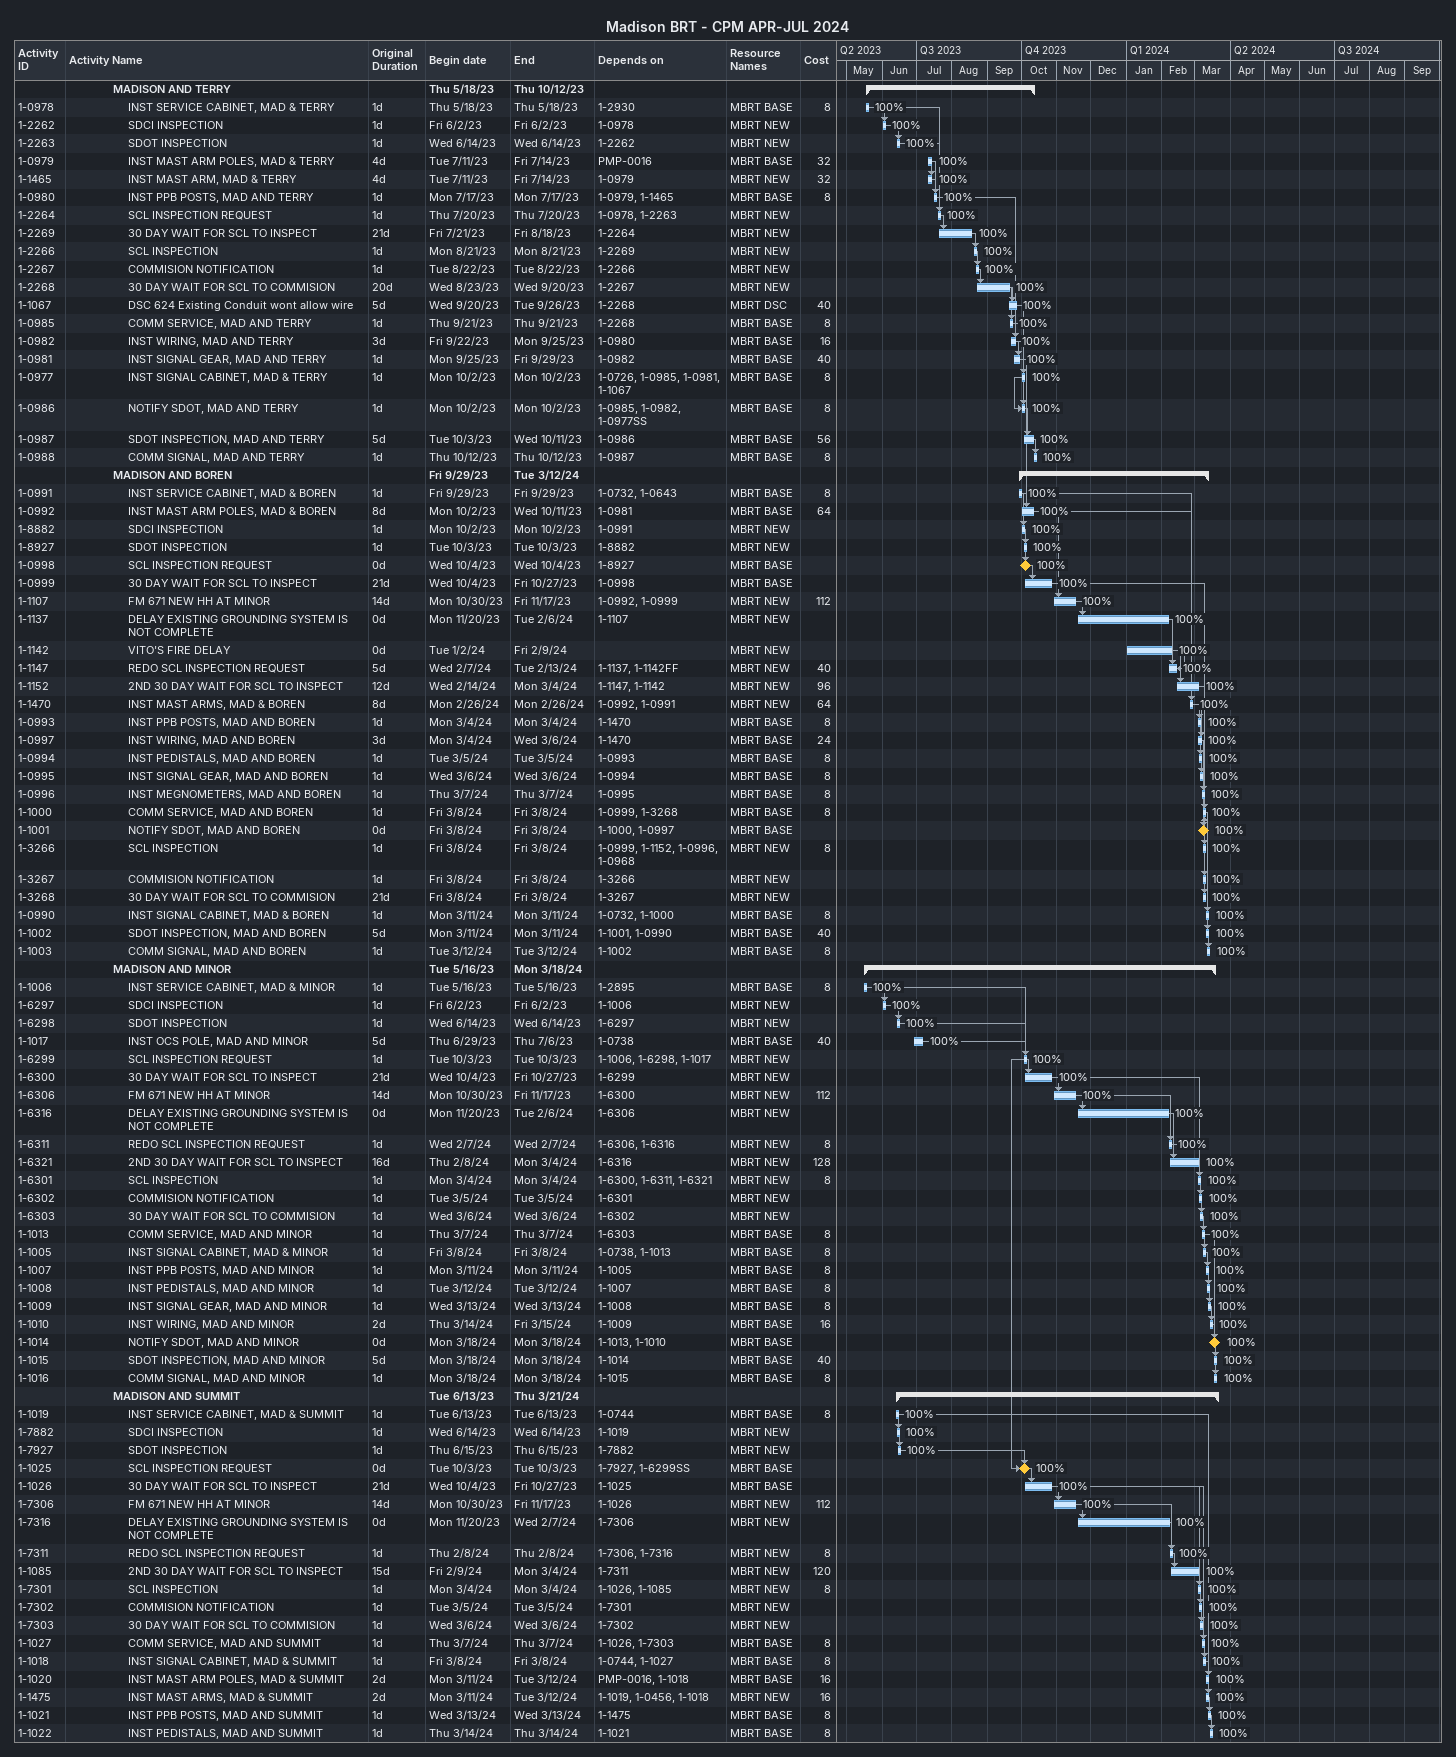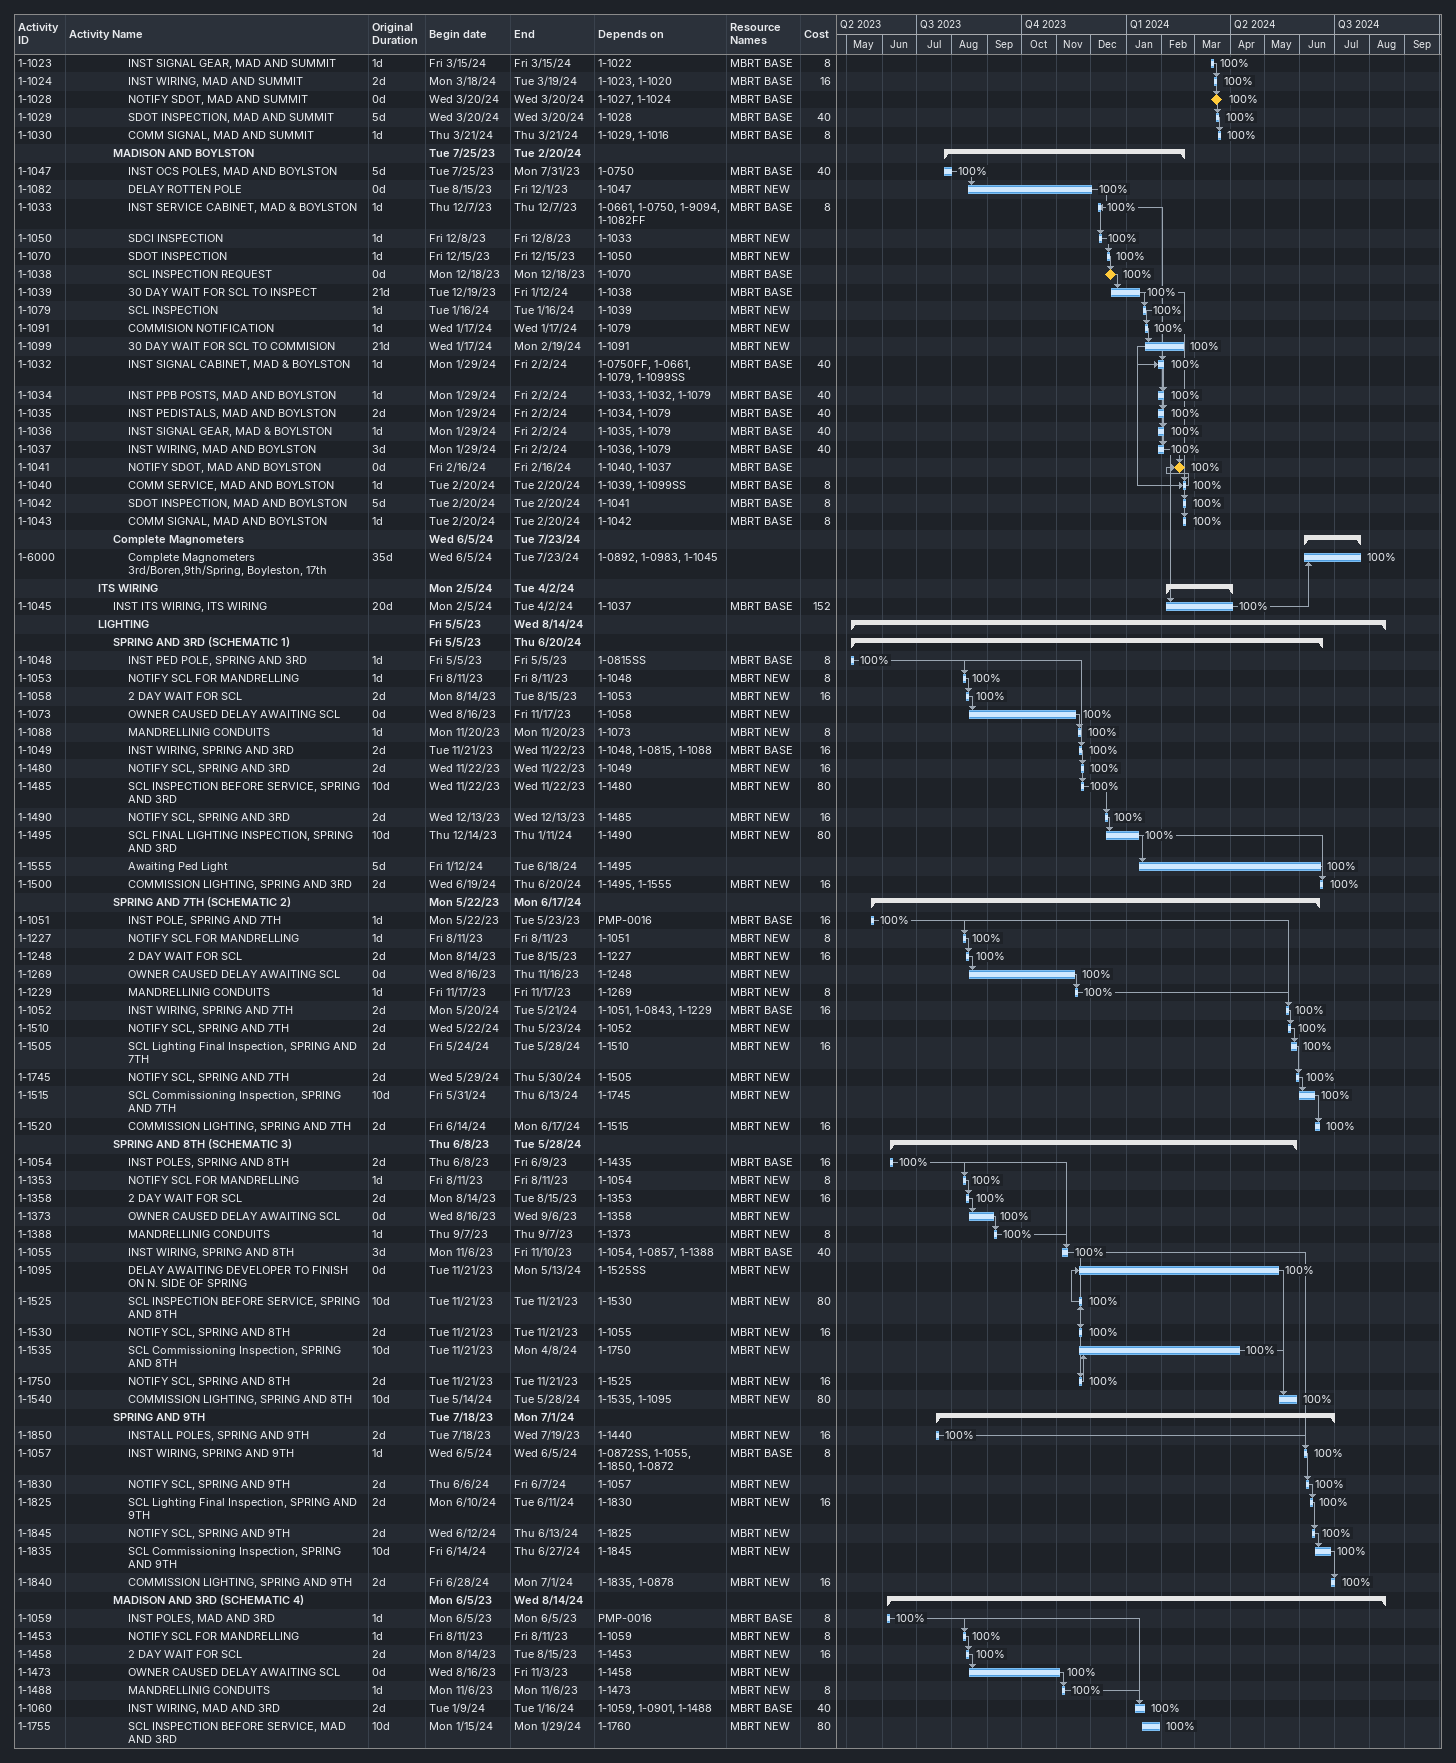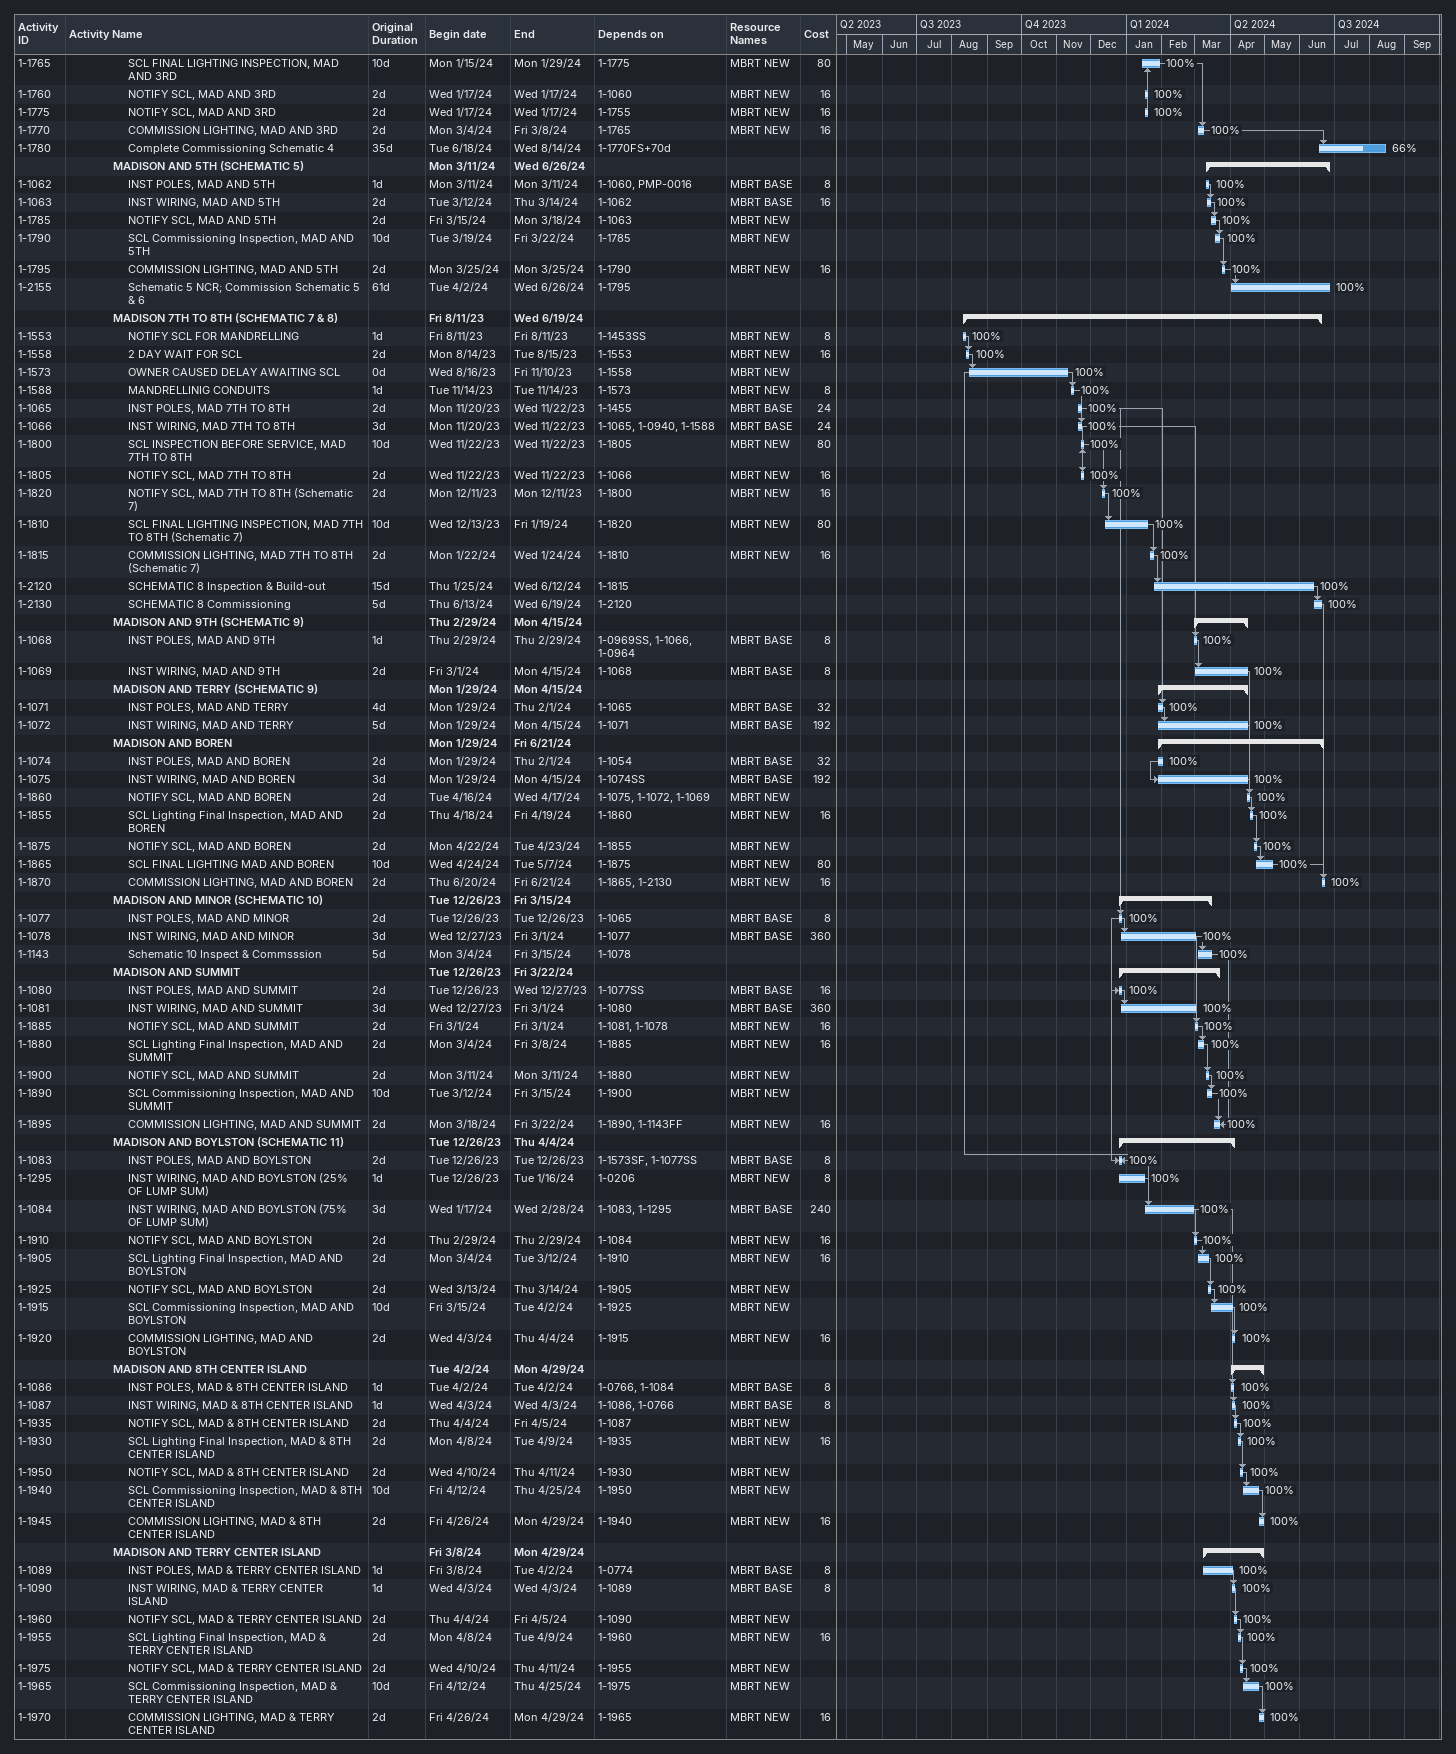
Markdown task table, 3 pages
Madison BRT - CPM APR-JUL 2024

| ID | Level | Task | Original duration | Start | Finish | Predecessors | Resources | % complete | Cost |
|---|---|---|---|---|---|---|---|---|---|
|  | 4 | **MADISON AND TERRY** |  | 2023-05-18 | 2023-10-12 |  |  |  |  |
| 1-0978 | 5 | INST SERVICE CABINET, MAD & TERRY | 1d | 2023-05-18 | 2023-05-18 | 1-2930 | MBRT BASE | 100 | 8 |
| 1-2262 | 5 | SDCI INSPECTION | 1d | 2023-06-02 | 2023-06-02 | 1-0978 | MBRT NEW | 100 |  |
| 1-2263 | 5 | SDOT INSPECTION | 1d | 2023-06-14 | 2023-06-14 | 1-2262 | MBRT NEW | 100 |  |
| 1-0979 | 5 | INST MAST ARM POLES, MAD & TERRY | 4d | 2023-07-11 | 2023-07-14 | PMP-0016 | MBRT BASE | 100 | 32 |
| 1-1465 | 5 | INST MAST ARM, MAD & TERRY | 4d | 2023-07-11 | 2023-07-14 | 1-0979 | MBRT NEW | 100 | 32 |
| 1-0980 | 5 | INST PPB POSTS, MAD AND TERRY | 1d | 2023-07-17 | 2023-07-17 | 1-0979, 1-1465 | MBRT BASE | 100 | 8 |
| 1-2264 | 5 | SCL INSPECTION REQUEST | 1d | 2023-07-20 | 2023-07-20 | 1-0978, 1-2263 | MBRT NEW | 100 |  |
| 1-2269 | 5 | 30 DAY WAIT FOR SCL TO INSPECT | 21d | 2023-07-21 | 2023-08-18 | 1-2264 | MBRT NEW | 100 |  |
| 1-2266 | 5 | SCL INSPECTION | 1d | 2023-08-21 | 2023-08-21 | 1-2269 | MBRT NEW | 100 |  |
| 1-2267 | 5 | COMMISION NOTIFICATION | 1d | 2023-08-22 | 2023-08-22 | 1-2266 | MBRT NEW | 100 |  |
| 1-2268 | 5 | 30 DAY WAIT FOR SCL TO COMMISION | 20d | 2023-08-23 | 2023-09-20 | 1-2267 | MBRT NEW | 100 |  |
| 1-1067 | 5 | DSC 624 Existing Conduit wont allow wire | 5d | 2023-09-20 | 2023-09-26 | 1-2268 | MBRT DSC | 100 | 40 |
| 1-0985 | 5 | COMM SERVICE, MAD AND TERRY | 1d | 2023-09-21 | 2023-09-21 | 1-2268 | MBRT BASE | 100 | 8 |
| 1-0982 | 5 | INST WIRING, MAD AND TERRY | 3d | 2023-09-22 | 2023-09-25 | 1-0980 | MBRT BASE | 100 | 16 |
| 1-0981 | 5 | INST SIGNAL GEAR, MAD AND TERRY | 1d | 2023-09-25 | 2023-09-29 | 1-0982 | MBRT BASE | 100 | 40 |
| 1-0977 | 5 | INST SIGNAL CABINET, MAD & TERRY | 1d | 2023-10-02 | 2023-10-02 | 1-0726, 1-0985, 1-0981, 1-1067 | MBRT BASE | 100 | 8 |
| 1-0986 | 5 | NOTIFY SDOT, MAD AND TERRY | 1d | 2023-10-02 | 2023-10-02 | 1-0985, 1-0982, 1-0977SS | MBRT BASE | 100 | 8 |
| 1-0987 | 5 | SDOT INSPECTION, MAD AND TERRY | 5d | 2023-10-03 | 2023-10-11 | 1-0986 | MBRT BASE | 100 | 56 |
| 1-0988 | 5 | COMM SIGNAL, MAD AND TERRY | 1d | 2023-10-12 | 2023-10-12 | 1-0987 | MBRT BASE | 100 | 8 |
|  | 4 | **MADISON AND BOREN** |  | 2023-09-29 | 2024-03-12 |  |  |  |  |
| 1-0991 | 5 | INST SERVICE CABINET, MAD & BOREN | 1d | 2023-09-29 | 2023-09-29 | 1-0732, 1-0643 | MBRT BASE | 100 | 8 |
| 1-0992 | 5 | INST MAST ARM POLES, MAD & BOREN | 8d | 2023-10-02 | 2023-10-11 | 1-0981 | MBRT BASE | 100 | 64 |
| 1-8882 | 5 | SDCI INSPECTION | 1d | 2023-10-02 | 2023-10-02 | 1-0991 | MBRT NEW | 100 |  |
| 1-8927 | 5 | SDOT INSPECTION | 1d | 2023-10-03 | 2023-10-03 | 1-8882 | MBRT NEW | 100 |  |
| 1-0998 | 5 | SCL INSPECTION REQUEST | 0d | 2023-10-04 | 2023-10-04 | 1-8927 | MBRT BASE | 100 |  |
| 1-0999 | 5 | 30 DAY WAIT FOR SCL TO INSPECT | 21d | 2023-10-04 | 2023-10-27 | 1-0998 | MBRT BASE | 100 |  |
| 1-1107 | 5 | FM 671 NEW HH AT MINOR | 14d | 2023-10-30 | 2023-11-17 | 1-0992, 1-0999 | MBRT NEW | 100 | 112 |
| 1-1137 | 5 | DELAY EXISTING GROUNDING SYSTEM IS NOT COMPLETE | 0d | 2023-11-20 | 2024-02-06 | 1-1107 | MBRT NEW | 100 |  |
| 1-1142 | 5 | VITO'S FIRE DELAY | 0d | 2024-01-02 | 2024-02-09 |  | MBRT NEW | 100 |  |
| 1-1147 | 5 | REDO SCL INSPECTION REQUEST | 5d | 2024-02-07 | 2024-02-13 | 1-1137, 1-1142FF | MBRT NEW | 100 | 40 |
| 1-1152 | 5 | 2ND 30 DAY WAIT FOR SCL TO INSPECT | 12d | 2024-02-14 | 2024-03-04 | 1-1147, 1-1142 | MBRT NEW | 100 | 96 |
| 1-1470 | 5 | INST MAST ARMS, MAD & BOREN | 8d | 2024-02-26 | 2024-02-26 | 1-0992, 1-0991 | MBRT NEW | 100 | 64 |
| 1-0993 | 5 | INST PPB POSTS, MAD AND BOREN | 1d | 2024-03-04 | 2024-03-04 | 1-1470 | MBRT BASE | 100 | 8 |
| 1-0997 | 5 | INST WIRING, MAD AND BOREN | 3d | 2024-03-04 | 2024-03-06 | 1-1470 | MBRT BASE | 100 | 24 |
| 1-0994 | 5 | INST PEDISTALS, MAD AND BOREN | 1d | 2024-03-05 | 2024-03-05 | 1-0993 | MBRT BASE | 100 | 8 |
| 1-0995 | 5 | INST SIGNAL GEAR, MAD AND BOREN | 1d | 2024-03-06 | 2024-03-06 | 1-0994 | MBRT BASE | 100 | 8 |
| 1-0996 | 5 | INST MEGNOMETERS, MAD AND BOREN | 1d | 2024-03-07 | 2024-03-07 | 1-0995 | MBRT BASE | 100 | 8 |
| 1-1000 | 5 | COMM SERVICE, MAD AND BOREN | 1d | 2024-03-08 | 2024-03-08 | 1-0999, 1-3268 | MBRT BASE | 100 | 8 |
| 1-1001 | 5 | NOTIFY SDOT, MAD AND BOREN | 0d | 2024-03-08 | 2024-03-08 | 1-1000, 1-0997 | MBRT BASE | 100 |  |
| 1-3266 | 5 | SCL INSPECTION | 1d | 2024-03-08 | 2024-03-08 | 1-0999, 1-1152, 1-0996, 1-0968 | MBRT NEW | 100 | 8 |
| 1-3267 | 5 | COMMISION NOTIFICATION | 1d | 2024-03-08 | 2024-03-08 | 1-3266 | MBRT NEW | 100 |  |
| 1-3268 | 5 | 30 DAY WAIT FOR SCL TO COMMISION | 21d | 2024-03-08 | 2024-03-08 | 1-3267 | MBRT NEW | 100 |  |
| 1-0990 | 5 | INST SIGNAL CABINET, MAD & BOREN | 1d | 2024-03-11 | 2024-03-11 | 1-0732, 1-1000 | MBRT BASE | 100 | 8 |
| 1-1002 | 5 | SDOT INSPECTION, MAD AND BOREN | 5d | 2024-03-11 | 2024-03-11 | 1-1001, 1-0990 | MBRT BASE | 100 | 40 |
| 1-1003 | 5 | COMM SIGNAL, MAD AND BOREN | 1d | 2024-03-12 | 2024-03-12 | 1-1002 | MBRT BASE | 100 | 8 |
|  | 4 | **MADISON AND MINOR** |  | 2023-05-16 | 2024-03-18 |  |  |  |  |
| 1-1006 | 5 | INST SERVICE CABINET, MAD & MINOR | 1d | 2023-05-16 | 2023-05-16 | 1-2895 | MBRT BASE | 100 | 8 |
| 1-6297 | 5 | SDCI INSPECTION | 1d | 2023-06-02 | 2023-06-02 | 1-1006 | MBRT NEW | 100 |  |
| 1-6298 | 5 | SDOT INSPECTION | 1d | 2023-06-14 | 2023-06-14 | 1-6297 | MBRT NEW | 100 |  |
| 1-1017 | 5 | INST OCS POLE, MAD AND MINOR | 5d | 2023-06-29 | 2023-07-06 | 1-0738 | MBRT BASE | 100 | 40 |
| 1-6299 | 5 | SCL INSPECTION REQUEST | 1d | 2023-10-03 | 2023-10-03 | 1-1006, 1-6298, 1-1017 | MBRT NEW | 100 |  |
| 1-6300 | 5 | 30 DAY WAIT FOR SCL TO INSPECT | 21d | 2023-10-04 | 2023-10-27 | 1-6299 | MBRT NEW | 100 |  |
| 1-6306 | 5 | FM 671 NEW HH AT MINOR | 14d | 2023-10-30 | 2023-11-17 | 1-6300 | MBRT NEW | 100 | 112 |
| 1-6316 | 5 | DELAY EXISTING GROUNDING SYSTEM IS NOT COMPLETE | 0d | 2023-11-20 | 2024-02-06 | 1-6306 | MBRT NEW | 100 |  |
| 1-6311 | 5 | REDO SCL INSPECTION REQUEST | 1d | 2024-02-07 | 2024-02-07 | 1-6306, 1-6316 | MBRT NEW | 100 | 8 |
| 1-6321 | 5 | 2ND 30 DAY WAIT FOR SCL TO INSPECT | 16d | 2024-02-08 | 2024-03-04 | 1-6316 | MBRT NEW | 100 | 128 |
| 1-6301 | 5 | SCL INSPECTION | 1d | 2024-03-04 | 2024-03-04 | 1-6300, 1-6311, 1-6321 | MBRT NEW | 100 | 8 |
| 1-6302 | 5 | COMMISION NOTIFICATION | 1d | 2024-03-05 | 2024-03-05 | 1-6301 | MBRT NEW | 100 |  |
| 1-6303 | 5 | 30 DAY WAIT FOR SCL TO COMMISION | 1d | 2024-03-06 | 2024-03-06 | 1-6302 | MBRT NEW | 100 |  |
| 1-1013 | 5 | COMM SERVICE, MAD AND MINOR | 1d | 2024-03-07 | 2024-03-07 | 1-6303 | MBRT BASE | 100 | 8 |
| 1-1005 | 5 | INST SIGNAL CABINET, MAD & MINOR | 1d | 2024-03-08 | 2024-03-08 | 1-0738, 1-1013 | MBRT BASE | 100 | 8 |
| 1-1007 | 5 | INST PPB POSTS, MAD AND MINOR | 1d | 2024-03-11 | 2024-03-11 | 1-1005 | MBRT BASE | 100 | 8 |
| 1-1008 | 5 | INST PEDISTALS, MAD AND MINOR | 1d | 2024-03-12 | 2024-03-12 | 1-1007 | MBRT BASE | 100 | 8 |
| 1-1009 | 5 | INST SIGNAL GEAR, MAD AND MINOR | 1d | 2024-03-13 | 2024-03-13 | 1-1008 | MBRT BASE | 100 | 8 |
| 1-1010 | 5 | INST WIRING, MAD AND MINOR | 2d | 2024-03-14 | 2024-03-15 | 1-1009 | MBRT BASE | 100 | 16 |
| 1-1014 | 5 | NOTIFY SDOT, MAD AND MINOR | 0d | 2024-03-18 | 2024-03-18 | 1-1013, 1-1010 | MBRT BASE | 100 |  |
| 1-1015 | 5 | SDOT INSPECTION, MAD AND MINOR | 5d | 2024-03-18 | 2024-03-18 | 1-1014 | MBRT BASE | 100 | 40 |
| 1-1016 | 5 | COMM SIGNAL, MAD AND MINOR | 1d | 2024-03-18 | 2024-03-18 | 1-1015 | MBRT BASE | 100 | 8 |
|  | 4 | **MADISON AND SUMMIT** |  | 2023-06-13 | 2024-03-21 |  |  |  |  |
| 1-1019 | 5 | INST SERVICE CABINET, MAD & SUMMIT | 1d | 2023-06-13 | 2023-06-13 | 1-0744 | MBRT BASE | 100 | 8 |
| 1-7882 | 5 | SDCI INSPECTION | 1d | 2023-06-14 | 2023-06-14 | 1-1019 | MBRT NEW | 100 |  |
| 1-7927 | 5 | SDOT INSPECTION | 1d | 2023-06-15 | 2023-06-15 | 1-7882 | MBRT NEW | 100 |  |
| 1-1025 | 5 | SCL INSPECTION REQUEST | 0d | 2023-10-03 | 2023-10-03 | 1-7927, 1-6299SS | MBRT BASE | 100 |  |
| 1-1026 | 5 | 30 DAY WAIT FOR SCL TO INSPECT | 21d | 2023-10-04 | 2023-10-27 | 1-1025 | MBRT BASE | 100 |  |
| 1-7306 | 5 | FM 671 NEW HH AT MINOR | 14d | 2023-10-30 | 2023-11-17 | 1-1026 | MBRT NEW | 100 | 112 |
| 1-7316 | 5 | DELAY EXISTING GROUNDING SYSTEM IS NOT COMPLETE | 0d | 2023-11-20 | 2024-02-07 | 1-7306 | MBRT NEW | 100 |  |
| 1-7311 | 5 | REDO SCL INSPECTION REQUEST | 1d | 2024-02-08 | 2024-02-08 | 1-7306, 1-7316 | MBRT NEW | 100 | 8 |
| 1-1085 | 5 | 2ND 30 DAY WAIT FOR SCL TO INSPECT | 15d | 2024-02-09 | 2024-03-04 | 1-7311 | MBRT NEW | 100 | 120 |
| 1-7301 | 5 | SCL INSPECTION | 1d | 2024-03-04 | 2024-03-04 | 1-1026, 1-1085 | MBRT NEW | 100 | 8 |
| 1-7302 | 5 | COMMISION NOTIFICATION | 1d | 2024-03-05 | 2024-03-05 | 1-7301 | MBRT NEW | 100 |  |
| 1-7303 | 5 | 30 DAY WAIT FOR SCL TO COMMISION | 1d | 2024-03-06 | 2024-03-06 | 1-7302 | MBRT NEW | 100 |  |
| 1-1027 | 5 | COMM SERVICE, MAD AND SUMMIT | 1d | 2024-03-07 | 2024-03-07 | 1-1026, 1-7303 | MBRT BASE | 100 | 8 |
| 1-1018 | 5 | INST SIGNAL CABINET, MAD & SUMMIT | 1d | 2024-03-08 | 2024-03-08 | 1-0744, 1-1027 | MBRT BASE | 100 | 8 |
| 1-1020 | 5 | INST MAST ARM POLES, MAD & SUMMIT | 2d | 2024-03-11 | 2024-03-12 | PMP-0016, 1-1018 | MBRT BASE | 100 | 16 |
| 1-1475 | 5 | INST MAST ARMS, MAD & SUMMIT | 2d | 2024-03-11 | 2024-03-12 | 1-1019, 1-0456, 1-1018 | MBRT NEW | 100 | 16 |
| 1-1021 | 5 | INST PPB POSTS, MAD AND SUMMIT | 1d | 2024-03-13 | 2024-03-13 | 1-1475 | MBRT BASE | 100 | 8 |
| 1-1022 | 5 | INST PEDISTALS, MAD AND SUMMIT | 1d | 2024-03-14 | 2024-03-14 | 1-1021 | MBRT BASE | 100 | 8 |
| 1-1023 | 5 | INST SIGNAL GEAR, MAD AND SUMMIT | 1d | 2024-03-15 | 2024-03-15 | 1-1022 | MBRT BASE | 100 | 8 |
| 1-1024 | 5 | INST WIRING, MAD AND SUMMIT | 2d | 2024-03-18 | 2024-03-19 | 1-1023, 1-1020 | MBRT BASE | 100 | 16 |
| 1-1028 | 5 | NOTIFY SDOT, MAD AND SUMMIT | 0d | 2024-03-20 | 2024-03-20 | 1-1027, 1-1024 | MBRT BASE | 100 |  |
| 1-1029 | 5 | SDOT INSPECTION, MAD AND SUMMIT | 5d | 2024-03-20 | 2024-03-20 | 1-1028 | MBRT BASE | 100 | 40 |
| 1-1030 | 5 | COMM SIGNAL, MAD AND SUMMIT | 1d | 2024-03-21 | 2024-03-21 | 1-1029, 1-1016 | MBRT BASE | 100 | 8 |
|  | 4 | **MADISON AND BOYLSTON** |  | 2023-07-25 | 2024-02-20 |  |  |  |  |
| 1-1047 | 5 | INST OCS POLES, MAD AND BOYLSTON | 5d | 2023-07-25 | 2023-07-31 | 1-0750 | MBRT BASE | 100 | 40 |
| 1-1082 | 5 | DELAY ROTTEN POLE | 0d | 2023-08-15 | 2023-12-01 | 1-1047 | MBRT NEW | 100 |  |
| 1-1033 | 5 | INST SERVICE CABINET, MAD & BOYLSTON | 1d | 2023-12-07 | 2023-12-07 | 1-0661, 1-0750, 1-9094, 1-1082FF | MBRT BASE | 100 | 8 |
| 1-1050 | 5 | SDCI INSPECTION | 1d | 2023-12-08 | 2023-12-08 | 1-1033 | MBRT NEW | 100 |  |
| 1-1070 | 5 | SDOT INSPECTION | 1d | 2023-12-15 | 2023-12-15 | 1-1050 | MBRT NEW | 100 |  |
| 1-1038 | 5 | SCL INSPECTION REQUEST | 0d | 2023-12-18 | 2023-12-18 | 1-1070 | MBRT BASE | 100 |  |
| 1-1039 | 5 | 30 DAY WAIT FOR SCL TO INSPECT | 21d | 2023-12-19 | 2024-01-12 | 1-1038 | MBRT BASE | 100 |  |
| 1-1079 | 5 | SCL INSPECTION | 1d | 2024-01-16 | 2024-01-16 | 1-1039 | MBRT NEW | 100 |  |
| 1-1091 | 5 | COMMISION NOTIFICATION | 1d | 2024-01-17 | 2024-01-17 | 1-1079 | MBRT NEW | 100 |  |
| 1-1099 | 5 | 30 DAY WAIT FOR SCL TO COMMISION | 21d | 2024-01-17 | 2024-02-19 | 1-1091 | MBRT NEW | 100 |  |
| 1-1032 | 5 | INST SIGNAL CABINET, MAD & BOYLSTON | 1d | 2024-01-29 | 2024-02-02 | 1-0750FF, 1-0661, 1-1079, 1-1099SS | MBRT BASE | 100 | 40 |
| 1-1034 | 5 | INST PPB POSTS, MAD AND BOYLSTON | 1d | 2024-01-29 | 2024-02-02 | 1-1033, 1-1032, 1-1079 | MBRT BASE | 100 | 40 |
| 1-1035 | 5 | INST PEDISTALS, MAD AND BOYLSTON | 2d | 2024-01-29 | 2024-02-02 | 1-1034, 1-1079 | MBRT BASE | 100 | 40 |
| 1-1036 | 5 | INST SIGNAL GEAR, MAD & BOYLSTON | 1d | 2024-01-29 | 2024-02-02 | 1-1035, 1-1079 | MBRT BASE | 100 | 40 |
| 1-1037 | 5 | INST WIRING, MAD AND BOYLSTON | 3d | 2024-01-29 | 2024-02-02 | 1-1036, 1-1079 | MBRT BASE | 100 | 40 |
| 1-1041 | 5 | NOTIFY SDOT, MAD AND BOYLSTON | 0d | 2024-02-16 | 2024-02-16 | 1-1040, 1-1037 | MBRT BASE | 100 |  |
| 1-1040 | 5 | COMM SERVICE, MAD AND BOYLSTON | 1d | 2024-02-20 | 2024-02-20 | 1-1039, 1-1099SS | MBRT BASE | 100 | 8 |
| 1-1042 | 5 | SDOT INSPECTION, MAD AND BOYLSTON | 5d | 2024-02-20 | 2024-02-20 | 1-1041 | MBRT BASE | 100 | 8 |
| 1-1043 | 5 | COMM SIGNAL, MAD AND BOYLSTON | 1d | 2024-02-20 | 2024-02-20 | 1-1042 | MBRT BASE | 100 | 8 |
|  | 4 | **Complete Magnometers** |  | 2024-06-05 | 2024-07-23 |  |  |  |  |
| 1-6000 | 5 | Complete Magnometers 3rd/Boren,9th/Spring, Boyleston, 17th | 35d | 2024-06-05 | 2024-07-23 | 1-0892, 1-0983, 1-1045 |  | 100 |  |
|  | 3 | **ITS WIRING** |  | 2024-02-05 | 2024-04-02 |  |  |  |  |
| 1-1045 | 4 | INST ITS WIRING, ITS WIRING | 20d | 2024-02-05 | 2024-04-02 | 1-1037 | MBRT BASE | 100 | 152 |
|  | 3 | **LIGHTING** |  | 2023-05-05 | 2024-08-14 |  |  |  |  |
|  | 4 | **SPRING AND 3RD (SCHEMATIC 1)** |  | 2023-05-05 | 2024-06-20 |  |  |  |  |
| 1-1048 | 5 | INST PED POLE, SPRING AND 3RD | 1d | 2023-05-05 | 2023-05-05 | 1-0815SS | MBRT BASE | 100 | 8 |
| 1-1053 | 5 | NOTIFY SCL FOR MANDRELLING | 1d | 2023-08-11 | 2023-08-11 | 1-1048 | MBRT NEW | 100 | 8 |
| 1-1058 | 5 | 2 DAY WAIT FOR SCL | 2d | 2023-08-14 | 2023-08-15 | 1-1053 | MBRT NEW | 100 | 16 |
| 1-1073 | 5 | OWNER CAUSED DELAY AWAITING SCL | 0d | 2023-08-16 | 2023-11-17 | 1-1058 | MBRT NEW | 100 |  |
| 1-1088 | 5 | MANDRELLINIG CONDUITS | 1d | 2023-11-20 | 2023-11-20 | 1-1073 | MBRT NEW | 100 | 8 |
| 1-1049 | 5 | INST WIRING, SPRING AND 3RD | 2d | 2023-11-21 | 2023-11-22 | 1-1048, 1-0815, 1-1088 | MBRT BASE | 100 | 16 |
| 1-1480 | 5 | NOTIFY SCL, SPRING AND 3RD | 2d | 2023-11-22 | 2023-11-22 | 1-1049 | MBRT NEW | 100 | 16 |
| 1-1485 | 5 | SCL INSPECTION BEFORE SERVICE, SPRING AND 3RD | 10d | 2023-11-22 | 2023-11-22 | 1-1480 | MBRT NEW | 100 | 80 |
| 1-1490 | 5 | NOTIFY SCL, SPRING AND 3RD | 2d | 2023-12-13 | 2023-12-13 | 1-1485 | MBRT NEW | 100 | 16 |
| 1-1495 | 5 | SCL FINAL LIGHTING INSPECTION, SPRING AND 3RD | 10d | 2023-12-14 | 2024-01-11 | 1-1490 | MBRT NEW | 100 | 80 |
| 1-1555 | 5 | Awaiting Ped Light | 5d | 2024-01-12 | 2024-06-18 | 1-1495 |  | 100 |  |
| 1-1500 | 5 | COMMISSION LIGHTING, SPRING AND 3RD | 2d | 2024-06-19 | 2024-06-20 | 1-1495, 1-1555 | MBRT NEW | 100 | 16 |
|  | 4 | **SPRING AND 7TH (SCHEMATIC 2)** |  | 2023-05-22 | 2024-06-17 |  |  |  |  |
| 1-1051 | 5 | INST POLE, SPRING AND 7TH | 1d | 2023-05-22 | 2023-05-23 | PMP-0016 | MBRT BASE | 100 | 16 |
| 1-1227 | 5 | NOTIFY SCL FOR MANDRELLING | 1d | 2023-08-11 | 2023-08-11 | 1-1051 | MBRT NEW | 100 | 8 |
| 1-1248 | 5 | 2 DAY WAIT FOR SCL | 2d | 2023-08-14 | 2023-08-15 | 1-1227 | MBRT NEW | 100 | 16 |
| 1-1269 | 5 | OWNER CAUSED DELAY AWAITING SCL | 0d | 2023-08-16 | 2023-11-16 | 1-1248 | MBRT NEW | 100 |  |
| 1-1229 | 5 | MANDRELLINIG CONDUITS | 1d | 2023-11-17 | 2023-11-17 | 1-1269 | MBRT NEW | 100 | 8 |
| 1-1052 | 5 | INST WIRING, SPRING AND 7TH | 2d | 2024-05-20 | 2024-05-21 | 1-1051, 1-0843, 1-1229 | MBRT BASE | 100 | 16 |
| 1-1510 | 5 | NOTIFY SCL, SPRING AND 7TH | 2d | 2024-05-22 | 2024-05-23 | 1-1052 | MBRT NEW | 100 |  |
| 1-1505 | 5 | SCL Lighting Final Inspection, SPRING AND 7TH | 2d | 2024-05-24 | 2024-05-28 | 1-1510 | MBRT NEW | 100 | 16 |
| 1-1745 | 5 | NOTIFY SCL, SPRING AND 7TH | 2d | 2024-05-29 | 2024-05-30 | 1-1505 | MBRT NEW | 100 |  |
| 1-1515 | 5 | SCL Commissioning Inspection, SPRING AND 7TH | 10d | 2024-05-31 | 2024-06-13 | 1-1745 | MBRT NEW | 100 |  |
| 1-1520 | 5 | COMMISSION LIGHTING, SPRING AND 7TH | 2d | 2024-06-14 | 2024-06-17 | 1-1515 | MBRT NEW | 100 | 16 |
|  | 4 | **SPRING AND 8TH (SCHEMATIC 3)** |  | 2023-06-08 | 2024-05-28 |  |  |  |  |
| 1-1054 | 5 | INST POLES, SPRING AND 8TH | 2d | 2023-06-08 | 2023-06-09 | 1-1435 | MBRT BASE | 100 | 16 |
| 1-1353 | 5 | NOTIFY SCL FOR MANDRELLING | 1d | 2023-08-11 | 2023-08-11 | 1-1054 | MBRT NEW | 100 | 8 |
| 1-1358 | 5 | 2 DAY WAIT FOR SCL | 2d | 2023-08-14 | 2023-08-15 | 1-1353 | MBRT NEW | 100 | 16 |
| 1-1373 | 5 | OWNER CAUSED DELAY AWAITING SCL | 0d | 2023-08-16 | 2023-09-06 | 1-1358 | MBRT NEW | 100 |  |
| 1-1388 | 5 | MANDRELLINIG CONDUITS | 1d | 2023-09-07 | 2023-09-07 | 1-1373 | MBRT NEW | 100 | 8 |
| 1-1055 | 5 | INST WIRING, SPRING AND 8TH | 3d | 2023-11-06 | 2023-11-10 | 1-1054, 1-0857, 1-1388 | MBRT BASE | 100 | 40 |
| 1-1095 | 5 | DELAY AWAITING DEVELOPER TO FINISH ON N. SIDE OF SPRING | 0d | 2023-11-21 | 2024-05-13 | 1-1525SS | MBRT NEW | 100 |  |
| 1-1525 | 5 | SCL INSPECTION BEFORE SERVICE, SPRING AND 8TH | 10d | 2023-11-21 | 2023-11-21 | 1-1530 | MBRT NEW | 100 | 80 |
| 1-1530 | 5 | NOTIFY SCL, SPRING AND 8TH | 2d | 2023-11-21 | 2023-11-21 | 1-1055 | MBRT NEW | 100 | 16 |
| 1-1535 | 5 | SCL Commissioning Inspection, SPRING AND 8TH | 10d | 2023-11-21 | 2024-04-08 | 1-1750 | MBRT NEW | 100 |  |
| 1-1750 | 5 | NOTIFY SCL, SPRING AND 8TH | 2d | 2023-11-21 | 2023-11-21 | 1-1525 | MBRT NEW | 100 | 16 |
| 1-1540 | 5 | COMMISSION LIGHTING, SPRING AND 8TH | 10d | 2024-05-14 | 2024-05-28 | 1-1535, 1-1095 | MBRT NEW | 100 | 80 |
|  | 4 | **SPRING AND 9TH** |  | 2023-07-18 | 2024-07-01 |  |  |  |  |
| 1-1850 | 5 | INSTALL POLES, SPRING AND 9TH | 2d | 2023-07-18 | 2023-07-19 | 1-1440 | MBRT NEW | 100 | 16 |
| 1-1057 | 5 | INST WIRING, SPRING AND 9TH | 1d | 2024-06-05 | 2024-06-05 | 1-0872SS, 1-1055, 1-1850, 1-0872 | MBRT BASE | 100 | 8 |
| 1-1830 | 5 | NOTIFY SCL, SPRING AND 9TH | 2d | 2024-06-06 | 2024-06-07 | 1-1057 | MBRT NEW | 100 |  |
| 1-1825 | 5 | SCL Lighting Final Inspection, SPRING AND 9TH | 2d | 2024-06-10 | 2024-06-11 | 1-1830 | MBRT NEW | 100 | 16 |
| 1-1845 | 5 | NOTIFY SCL, SPRING AND 9TH | 2d | 2024-06-12 | 2024-06-13 | 1-1825 | MBRT NEW | 100 |  |
| 1-1835 | 5 | SCL Commissioning Inspection, SPRING AND 9TH | 10d | 2024-06-14 | 2024-06-27 | 1-1845 | MBRT NEW | 100 |  |
| 1-1840 | 5 | COMMISSION LIGHTING, SPRING AND 9TH | 2d | 2024-06-28 | 2024-07-01 | 1-1835, 1-0878 | MBRT NEW | 100 | 16 |
|  | 4 | **MADISON AND 3RD (SCHEMATIC 4)** |  | 2023-06-05 | 2024-08-14 |  |  |  |  |
| 1-1059 | 5 | INST POLES, MAD AND 3RD | 1d | 2023-06-05 | 2023-06-05 | PMP-0016 | MBRT BASE | 100 | 8 |
| 1-1453 | 5 | NOTIFY SCL FOR MANDRELLING | 1d | 2023-08-11 | 2023-08-11 | 1-1059 | MBRT NEW | 100 | 8 |
| 1-1458 | 5 | 2 DAY WAIT FOR SCL | 2d | 2023-08-14 | 2023-08-15 | 1-1453 | MBRT NEW | 100 | 16 |
| 1-1473 | 5 | OWNER CAUSED DELAY AWAITING SCL | 0d | 2023-08-16 | 2023-11-03 | 1-1458 | MBRT NEW | 100 |  |
| 1-1488 | 5 | MANDRELLINIG CONDUITS | 1d | 2023-11-06 | 2023-11-06 | 1-1473 | MBRT NEW | 100 | 8 |
| 1-1060 | 5 | INST WIRING, MAD AND 3RD | 2d | 2024-01-09 | 2024-01-16 | 1-1059, 1-0901, 1-1488 | MBRT BASE | 100 | 40 |
| 1-1755 | 5 | SCL INSPECTION BEFORE SERVICE, MAD AND 3RD | 10d | 2024-01-15 | 2024-01-29 | 1-1760 | MBRT NEW | 100 | 80 |
| 1-1765 | 5 | SCL FINAL LIGHTING INSPECTION, MAD AND 3RD | 10d | 2024-01-15 | 2024-01-29 | 1-1775 | MBRT NEW | 100 | 80 |
| 1-1760 | 5 | NOTIFY SCL, MAD AND 3RD | 2d | 2024-01-17 | 2024-01-17 | 1-1060 | MBRT NEW | 100 | 16 |
| 1-1775 | 5 | NOTIFY SCL, MAD AND 3RD | 2d | 2024-01-17 | 2024-01-17 | 1-1755 | MBRT NEW | 100 | 16 |
| 1-1770 | 5 | COMMISSION LIGHTING, MAD AND 3RD | 2d | 2024-03-04 | 2024-03-08 | 1-1765 | MBRT NEW | 100 | 16 |
| 1-1780 | 5 | Complete Commissioning Schematic 4 | 35d | 2024-06-18 | 2024-08-14 | 1-1770FS+70d |  | 66 |  |
|  | 4 | **MADISON AND 5TH (SCHEMATIC 5)** |  | 2024-03-11 | 2024-06-26 |  |  |  |  |
| 1-1062 | 5 | INST POLES, MAD AND 5TH | 1d | 2024-03-11 | 2024-03-11 | 1-1060, PMP-0016 | MBRT BASE | 100 | 8 |
| 1-1063 | 5 | INST WIRING, MAD AND 5TH | 2d | 2024-03-12 | 2024-03-14 | 1-1062 | MBRT BASE | 100 | 16 |
| 1-1785 | 5 | NOTIFY SCL, MAD AND 5TH | 2d | 2024-03-15 | 2024-03-18 | 1-1063 | MBRT NEW | 100 |  |
| 1-1790 | 5 | SCL Commissioning Inspection, MAD AND 5TH | 10d | 2024-03-19 | 2024-03-22 | 1-1785 | MBRT NEW | 100 |  |
| 1-1795 | 5 | COMMISSION LIGHTING, MAD AND 5TH | 2d | 2024-03-25 | 2024-03-25 | 1-1790 | MBRT NEW | 100 | 16 |
| 1-2155 | 5 | Schematic 5 NCR; Commission Schematic 5 & 6 | 61d | 2024-04-02 | 2024-06-26 | 1-1795 |  | 100 |  |
|  | 4 | **MADISON 7TH TO 8TH (SCHEMATIC 7 & 8)** |  | 2023-08-11 | 2024-06-19 |  |  |  |  |
| 1-1553 | 5 | NOTIFY SCL FOR MANDRELLING | 1d | 2023-08-11 | 2023-08-11 | 1-1453SS | MBRT NEW | 100 | 8 |
| 1-1558 | 5 | 2 DAY WAIT FOR SCL | 2d | 2023-08-14 | 2023-08-15 | 1-1553 | MBRT NEW | 100 | 16 |
| 1-1573 | 5 | OWNER CAUSED DELAY AWAITING SCL | 0d | 2023-08-16 | 2023-11-10 | 1-1558 | MBRT NEW | 100 |  |
| 1-1588 | 5 | MANDRELLINIG CONDUITS | 1d | 2023-11-14 | 2023-11-14 | 1-1573 | MBRT NEW | 100 | 8 |
| 1-1065 | 5 | INST POLES, MAD 7TH TO 8TH | 2d | 2023-11-20 | 2023-11-22 | 1-1455 | MBRT BASE | 100 | 24 |
| 1-1066 | 5 | INST WIRING, MAD 7TH TO 8TH | 3d | 2023-11-20 | 2023-11-22 | 1-1065, 1-0940, 1-1588 | MBRT BASE | 100 | 24 |
| 1-1800 | 5 | SCL INSPECTION BEFORE SERVICE, MAD 7TH TO 8TH | 10d | 2023-11-22 | 2023-11-22 | 1-1805 | MBRT NEW | 100 | 80 |
| 1-1805 | 5 | NOTIFY SCL, MAD 7TH TO 8TH | 2d | 2023-11-22 | 2023-11-22 | 1-1066 | MBRT NEW | 100 | 16 |
| 1-1820 | 5 | NOTIFY SCL, MAD 7TH TO 8TH (Schematic 7) | 2d | 2023-12-11 | 2023-12-11 | 1-1800 | MBRT NEW | 100 | 16 |
| 1-1810 | 5 | SCL FINAL LIGHTING INSPECTION, MAD 7TH TO 8TH (Schematic 7) | 10d | 2023-12-13 | 2024-01-19 | 1-1820 | MBRT NEW | 100 | 80 |
| 1-1815 | 5 | COMMISSION LIGHTING, MAD 7TH TO 8TH (Schematic 7) | 2d | 2024-01-22 | 2024-01-24 | 1-1810 | MBRT NEW | 100 | 16 |
| 1-2120 | 5 | SCHEMATIC 8 Inspection & Build-out | 15d | 2024-01-25 | 2024-06-12 | 1-1815 |  | 100 |  |
| 1-2130 | 5 | SCHEMATIC 8 Commissioning | 5d | 2024-06-13 | 2024-06-19 | 1-2120 |  | 100 |  |
|  | 4 | **MADISON AND 9TH (SCHEMATIC 9)** |  | 2024-02-29 | 2024-04-15 |  |  |  |  |
| 1-1068 | 5 | INST POLES, MAD AND 9TH | 1d | 2024-02-29 | 2024-02-29 | 1-0969SS, 1-1066, 1-0964 | MBRT BASE | 100 | 8 |
| 1-1069 | 5 | INST WIRING, MAD AND 9TH | 2d | 2024-03-01 | 2024-04-15 | 1-1068 | MBRT BASE | 100 | 8 |
|  | 4 | **MADISON AND TERRY (SCHEMATIC 9)** |  | 2024-01-29 | 2024-04-15 |  |  |  |  |
| 1-1071 | 5 | INST POLES, MAD AND TERRY | 4d | 2024-01-29 | 2024-02-01 | 1-1065 | MBRT BASE | 100 | 32 |
| 1-1072 | 5 | INST WIRING, MAD AND TERRY | 5d | 2024-01-29 | 2024-04-15 | 1-1071 | MBRT BASE | 100 | 192 |
|  | 4 | **MADISON AND BOREN** |  | 2024-01-29 | 2024-06-21 |  |  |  |  |
| 1-1074 | 5 | INST POLES, MAD AND BOREN | 2d | 2024-01-29 | 2024-02-01 | 1-1054 | MBRT BASE | 100 | 32 |
| 1-1075 | 5 | INST WIRING, MAD AND BOREN | 3d | 2024-01-29 | 2024-04-15 | 1-1074SS | MBRT BASE | 100 | 192 |
| 1-1860 | 5 | NOTIFY SCL, MAD AND BOREN | 2d | 2024-04-16 | 2024-04-17 | 1-1075, 1-1072, 1-1069 | MBRT NEW | 100 |  |
| 1-1855 | 5 | SCL Lighting Final Inspection, MAD AND BOREN | 2d | 2024-04-18 | 2024-04-19 | 1-1860 | MBRT NEW | 100 | 16 |
| 1-1875 | 5 | NOTIFY SCL, MAD AND BOREN | 2d | 2024-04-22 | 2024-04-23 | 1-1855 | MBRT NEW | 100 |  |
| 1-1865 | 5 | SCL FINAL LIGHTING MAD AND BOREN | 10d | 2024-04-24 | 2024-05-07 | 1-1875 | MBRT NEW | 100 | 80 |
| 1-1870 | 5 | COMMISSION LIGHTING, MAD AND BOREN | 2d | 2024-06-20 | 2024-06-21 | 1-1865, 1-2130 | MBRT NEW | 100 | 16 |
|  | 4 | **MADISON AND MINOR (SCHEMATIC 10)** |  | 2023-12-26 | 2024-03-15 |  |  |  |  |
| 1-1077 | 5 | INST POLES, MAD AND MINOR | 2d | 2023-12-26 | 2023-12-26 | 1-1065 | MBRT BASE | 100 | 8 |
| 1-1078 | 5 | INST WIRING, MAD AND MINOR | 3d | 2023-12-27 | 2024-03-01 | 1-1077 | MBRT BASE | 100 | 360 |
| 1-1143 | 5 | Schematic 10 Inspect & Commsssion | 5d | 2024-03-04 | 2024-03-15 | 1-1078 |  | 100 |  |
|  | 4 | **MADISON AND SUMMIT** |  | 2023-12-26 | 2024-03-22 |  |  |  |  |
| 1-1080 | 5 | INST POLES, MAD AND SUMMIT | 2d | 2023-12-26 | 2023-12-27 | 1-1077SS | MBRT BASE | 100 | 16 |
| 1-1081 | 5 | INST WIRING, MAD AND SUMMIT | 3d | 2023-12-27 | 2024-03-01 | 1-1080 | MBRT BASE | 100 | 360 |
| 1-1885 | 5 | NOTIFY SCL, MAD AND SUMMIT | 2d | 2024-03-01 | 2024-03-01 | 1-1081, 1-1078 | MBRT NEW | 100 | 16 |
| 1-1880 | 5 | SCL Lighting Final Inspection, MAD AND SUMMIT | 2d | 2024-03-04 | 2024-03-08 | 1-1885 | MBRT NEW | 100 | 16 |
| 1-1900 | 5 | NOTIFY SCL, MAD AND SUMMIT | 2d | 2024-03-11 | 2024-03-11 | 1-1880 | MBRT NEW | 100 |  |
| 1-1890 | 5 | SCL Commissioning Inspection, MAD AND SUMMIT | 10d | 2024-03-12 | 2024-03-15 | 1-1900 | MBRT NEW | 100 |  |
| 1-1895 | 5 | COMMISSION LIGHTING, MAD AND SUMMIT | 2d | 2024-03-18 | 2024-03-22 | 1-1890, 1-1143FF | MBRT NEW | 100 | 16 |
|  | 4 | **MADISON AND BOYLSTON (SCHEMATIC 11)** |  | 2023-12-26 | 2024-04-04 |  |  |  |  |
| 1-1083 | 5 | INST POLES, MAD AND BOYLSTON | 2d | 2023-12-26 | 2023-12-26 | 1-1573SF, 1-1077SS | MBRT BASE | 100 | 8 |
| 1-1295 | 5 | INST WIRING, MAD AND BOYLSTON (25% OF LUMP SUM) | 1d | 2023-12-26 | 2024-01-16 | 1-0206 | MBRT NEW | 100 | 8 |
| 1-1084 | 5 | INST WIRING, MAD AND BOYLSTON (75% OF LUMP SUM) | 3d | 2024-01-17 | 2024-02-28 | 1-1083, 1-1295 | MBRT BASE | 100 | 240 |
| 1-1910 | 5 | NOTIFY SCL, MAD AND BOYLSTON | 2d | 2024-02-29 | 2024-02-29 | 1-1084 | MBRT NEW | 100 | 16 |
| 1-1905 | 5 | SCL Lighting Final Inspection, MAD AND BOYLSTON | 2d | 2024-03-04 | 2024-03-12 | 1-1910 | MBRT NEW | 100 | 16 |
| 1-1925 | 5 | NOTIFY SCL, MAD AND BOYLSTON | 2d | 2024-03-13 | 2024-03-14 | 1-1905 | MBRT NEW | 100 |  |
| 1-1915 | 5 | SCL Commissioning Inspection, MAD AND BOYLSTON | 10d | 2024-03-15 | 2024-04-02 | 1-1925 | MBRT NEW | 100 |  |
| 1-1920 | 5 | COMMISSION LIGHTING, MAD AND BOYLSTON | 2d | 2024-04-03 | 2024-04-04 | 1-1915 | MBRT NEW | 100 | 16 |
|  | 4 | **MADISON AND 8TH CENTER ISLAND** |  | 2024-04-02 | 2024-04-29 |  |  |  |  |
| 1-1086 | 5 | INST POLES, MAD & 8TH CENTER ISLAND | 1d | 2024-04-02 | 2024-04-02 | 1-0766, 1-1084 | MBRT BASE | 100 | 8 |
| 1-1087 | 5 | INST WIRING, MAD & 8TH CENTER ISLAND | 1d | 2024-04-03 | 2024-04-03 | 1-1086, 1-0766 | MBRT BASE | 100 | 8 |
| 1-1935 | 5 | NOTIFY SCL, MAD & 8TH CENTER ISLAND | 2d | 2024-04-04 | 2024-04-05 | 1-1087 | MBRT NEW | 100 |  |
| 1-1930 | 5 | SCL Lighting Final Inspection, MAD & 8TH CENTER ISLAND | 2d | 2024-04-08 | 2024-04-09 | 1-1935 | MBRT NEW | 100 | 16 |
| 1-1950 | 5 | NOTIFY SCL, MAD & 8TH CENTER ISLAND | 2d | 2024-04-10 | 2024-04-11 | 1-1930 | MBRT NEW | 100 |  |
| 1-1940 | 5 | SCL Commissioning Inspection, MAD & 8TH CENTER ISLAND | 10d | 2024-04-12 | 2024-04-25 | 1-1950 | MBRT NEW | 100 |  |
| 1-1945 | 5 | COMMISSION LIGHTING, MAD & 8TH CENTER ISLAND | 2d | 2024-04-26 | 2024-04-29 | 1-1940 | MBRT NEW | 100 | 16 |
|  | 4 | **MADISON AND TERRY CENTER ISLAND** |  | 2024-03-08 | 2024-04-29 |  |  |  |  |
| 1-1089 | 5 | INST POLES, MAD & TERRY CENTER ISLAND | 1d | 2024-03-08 | 2024-04-02 | 1-0774 | MBRT BASE | 100 | 8 |
| 1-1090 | 5 | INST WIRING, MAD & TERRY CENTER ISLAND | 1d | 2024-04-03 | 2024-04-03 | 1-1089 | MBRT BASE | 100 | 8 |
| 1-1960 | 5 | NOTIFY SCL, MAD & TERRY CENTER ISLAND | 2d | 2024-04-04 | 2024-04-05 | 1-1090 | MBRT NEW | 100 |  |
| 1-1955 | 5 | SCL Lighting Final Inspection, MAD & TERRY CENTER ISLAND | 2d | 2024-04-08 | 2024-04-09 | 1-1960 | MBRT NEW | 100 | 16 |
| 1-1975 | 5 | NOTIFY SCL, MAD & TERRY CENTER ISLAND | 2d | 2024-04-10 | 2024-04-11 | 1-1955 | MBRT NEW | 100 |  |
| 1-1965 | 5 | SCL Commissioning Inspection, MAD & TERRY CENTER ISLAND | 10d | 2024-04-12 | 2024-04-25 | 1-1975 | MBRT NEW | 100 |  |
| 1-1970 | 5 | COMMISSION LIGHTING, MAD & TERRY CENTER ISLAND | 2d | 2024-04-26 | 2024-04-29 | 1-1965 | MBRT NEW | 100 | 16 |
